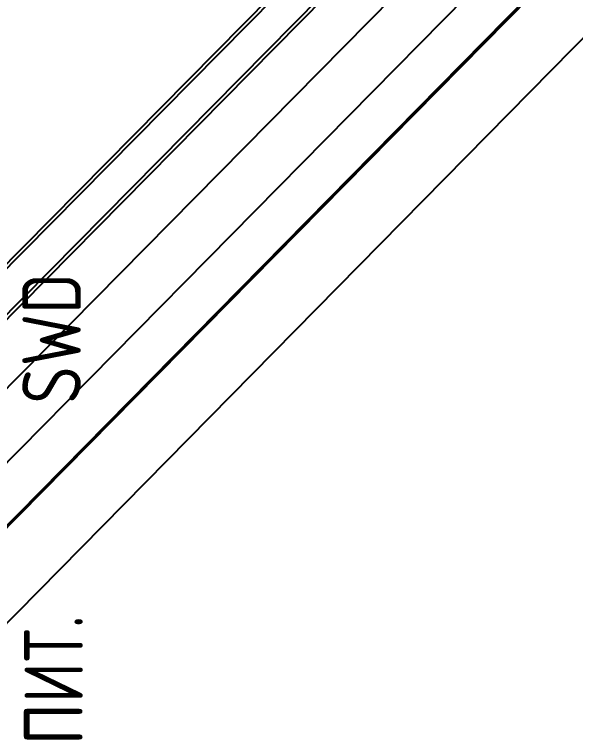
# Model space of a CAD drawing. Header units: millimetres. Extents: x 0 to 5337, y 0 to 5380.
# Drawn here: x 54.7 to 83.47, y 11.48 to 48.65 of the extents above; entities that cross this region are included whole.
import ezdxf

# ---------------------------------------------------------------- set-up
doc = ezdxf.new("R2010")
doc.units = ezdxf.units.MM
doc.layers.add('TopOverlay', color=2, linetype='Continuous')
doc.layers.add('TopSolder', color=216, linetype='Continuous')
doc.styles.add('GOST 26.008—85', font='', dxfattribs={"height": 0.2})
doc.styles.get('GOST 26.008—85').set_extended_font_data('GOST 26.008—85', bold=True)

msp = doc.modelspace()

# ---------------------------------------------------------------- linework, layer by layer
at = {"layer": 'TopSolder'}
for p in [(40.818, 22.238), (41.593, 22.774), (41.814, 16.831), (42.118, 20.938), (42.893, 21.474), (44.619, 12.519), (45.304, 16.562), (48.477, 16.539), (49.436, 12.494)]:
    msp.add_line(p, (5337.133, 5380.059), dxfattribs=at)

# ---------------------------------------------------------------- texts
at = {"layer": 'TopOverlay', "style": 'GOST 26.008—85'}
for s, p in [('SWD', (58.1, 28.7)), ('ПИТ.', (58.2, 11.2))]:
    msp.add_text(s, height=3, rotation=90, dxfattribs=at).set_placement(p)

doc.saveas('drawing.dxf')
